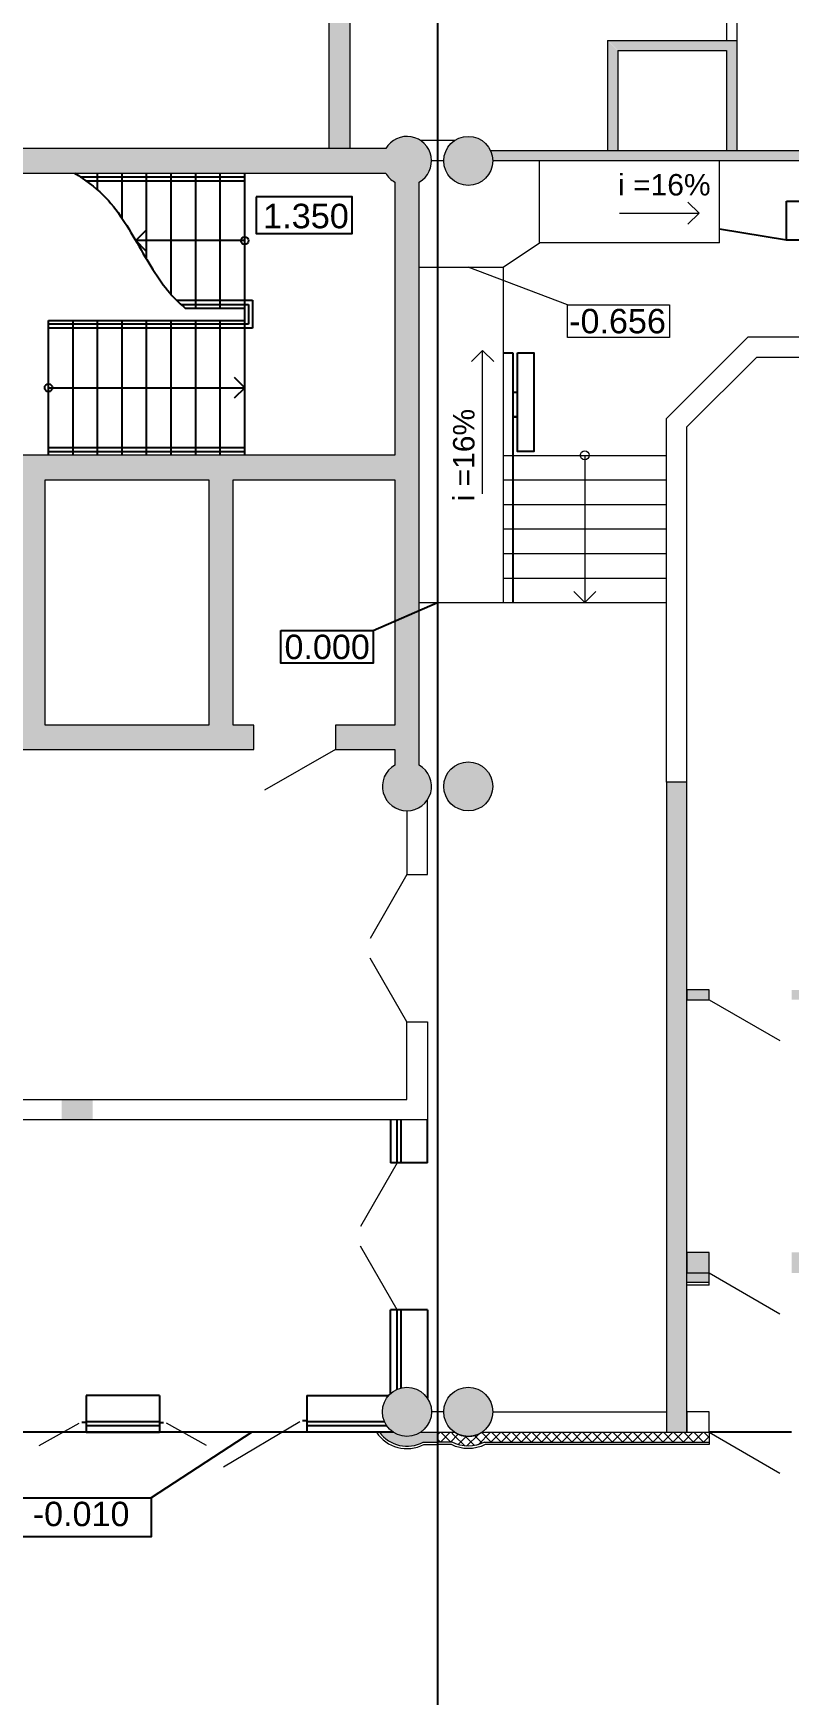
# Model space of a CAD drawing. Header units: millimetres. Extents: x 72919 to 485785, y -53256 to 338519.
# Drawn here: x 255138 to 264381, y 34315 to 54636 of the extents above; entities that cross this region are included whole.
import ezdxf
from ezdxf.enums import TextEntityAlignment as Align

# ---------------------------------------------------------------- set-up
doc = ezdxf.new("R2010")
doc.units = ezdxf.units.MM
doc.layers.add('1', color=7, linetype='Continuous')
for name, color, linetype, lineweight in [('door', 177, 'Continuous', 9), ('h', 7, 'Continuous', 9), ('stairs', 4, 'Continuous', 5), ('wall', 5, 'Continuous', 40)]:
    doc.layers.add(name, color=color, linetype=linetype, lineweight=lineweight)
doc.styles.add('Arial Cyr', font='arial.ttf', dxfattribs={"width": 0.95})
doc.styles.add('STW_ARIAL', font='arial.ttf')
doc.styles.add('МВВ-22', font='arial.ttf', dxfattribs={"height": 300})

msp = doc.modelspace()

# ---------------------------------------------------------------- hatches: boundary and pattern name
at = {"ltscale": 500, "true_color": 0x000000}
h = msp.add_hatch(color=18, dxfattribs=at)
h.dxf.hatch_style = 1
h.paths.add_polyline_path([(259010.43379, 57704.99944), (258760.43379, 57704.99944), (258760.43379, 53224.99944), (259010.43379, 53224.99944)])
h = msp.add_hatch(color=18, dxfattribs=at)
h.dxf.hatch_style = 1
h.paths.add_polyline_path([(262290.43379, 54423.99944), (262170.43379, 54543.99944), (262170.43379, 53199.19315), (262290.43379, 53199.19315)])
h = msp.add_hatch(color=18, dxfattribs=at)
h.dxf.hatch_style = 1
h.paths.add_polyline_path([(262173.7059, 54543.99944), (262293.7059, 54423.99944), (263625.43379, 54423.99944), (263745.43379, 54543.99944)])
h = msp.add_hatch(color=18, dxfattribs=at)
h.dxf.hatch_style = 1
h.paths.add_polyline_path([(263745.43379, 54543.99944), (263625.43379, 54423.99944), (263625.43379, 53199.19315), (263745.43379, 53199.19315)])
h = msp.add_hatch(color=18, dxfattribs=at)
h.dxf.hatch_style = 1
edge = h.paths.add_edge_path()
edge.add_line((258835.43379, 46173.5574), (258835.43379, 45874.90421))
edge.add_line((258835.43379, 45874.90421), (259560.43379, 45874.90421))
edge.add_line((259560.43379, 45874.90421), (259560.43379, 45684.71183))
edge.add_arc((259710.43379, 45424.95525), 299.9558, 120.004874231, 419.995125769)
edge.add_line((259860.43379, 45684.71183), (259860.43379, 52815.09659))
edge.add_arc((259710.44081, 53074.94609), 300.03276, 299.994839395, 509.991847618)
edge.add_line((259450.62616, 53224.99944), (252695.24141, 53224.99944))
edge.add_arc((252435.43379, 53074.99944), 300, 29.999999998, 240.000000002)
edge.add_line((252285.43379, 52815.19182), (252285.43379, 51194.99944))
edge.add_line((252285.43379, 51194.99944), (252585.43379, 51194.99944))
edge.add_line((252585.43379, 51194.99944), (252585.43379, 52815.19182))
edge.add_arc((252435.43379, 53074.99944), 300, 299.999999998, 330.000000002)
edge.add_line((252695.24141, 52924.99944), (259450.62616, 52924.99944))
edge.add_arc((259712.11194, 53076.45098), 302.17938, 210.079253815, 239.871077209)
edge.add_line((259560.43379, 52815.09659), (259560.43379, 49474.90421))
edge.add_line((259560.43379, 49474.90421), (252585.43379, 49474.90421))
edge.add_line((252585.43379, 49474.90421), (252585.43379, 49594.90421))
edge.add_line((252585.43379, 49594.90421), (252285.43379, 49594.90421))
edge.add_line((252285.43379, 49594.90421), (252285.43379, 46005.85171))
edge.add_arc((252435.44524, 45424.95203), 599.95656, 104.479712773, 408.588177303)
edge.add_line((252832.29648, 45874.90421), (253290.43379, 45874.99944))
edge.add_line((253290.43379, 45874.99944), (253290.43379, 46174.99944))
edge.add_line((253290.43379, 46174.99944), (252585.43379, 46174.90421))
edge.add_line((252585.43379, 46174.90421), (252585.43379, 49174.90421))
edge.add_line((252585.43379, 49174.90421), (254985.43379, 49174.90421))
edge.add_line((254985.43379, 49174.90421), (254985.43379, 46174.90421))
edge.add_line((254985.43379, 46174.90421), (254290.43379, 46174.99944))
edge.add_line((254290.43379, 46174.99944), (254290.43379, 45874.99944))
edge.add_line((254290.43379, 45874.99944), (257835.43379, 45874.90421))
edge.add_line((257835.43379, 45874.90421), (257835.43379, 46173.5574))
edge.add_line((257835.43379, 46173.5574), (257585.43379, 46174.99944))
edge.add_line((257585.43379, 46174.99944), (257585.43379, 49174.99944))
edge.add_line((257585.43379, 49174.99944), (259560.43379, 49174.99944))
edge.add_line((259560.43379, 49174.99944), (259560.43379, 46174.99944))
edge.add_line((259560.43379, 46174.99944), (258835.43379, 46173.5574))
h.paths.add_polyline_path([(257285.43379, 46174.99944), (255285.43379, 46174.99944), (255285.43379, 49174.99944), (257285.43379, 49174.99944)], flags=16)
h = msp.add_hatch(color=18, dxfattribs=at)
h.dxf.hatch_style = 1
edge = h.paths.add_edge_path()
edge.add_arc((260460.43379, 53074.99944), 300, 0, 360)
h = msp.add_hatch(color=18, dxfattribs=at)
h.dxf.hatch_style = 1
h.paths.add_polyline_path([(264665.78478, 53199.19315), (264665.78478, 53073.19315), (260674.36736, 53073.19315), (260674.36736, 53199.19315)])
h = msp.add_hatch(color=18, dxfattribs=at)
h.dxf.hatch_style = 1
edge = h.paths.add_edge_path()
edge.add_arc((260460.43379, 45424.99944), 300, 0, 360)
h = msp.add_hatch(color=18, dxfattribs=at)
h.dxf.hatch_style = 1
h.paths.add_polyline_path([(263135.43379, 37524.99944), (263135.43379, 45474.99944), (262885.43379, 45474.99944), (262885.43379, 37524.99944)])
h = msp.add_hatch(color=18, dxfattribs=at)
h.dxf.hatch_style = 1
h.paths.add_polyline_path([(264985.43379, 42934.99944), (264415.43379, 42934.99944), (264415.43379, 42814.99944), (264985.43379, 42814.99944)])
h.paths.add_polyline_path([(263405.43379, 42934.99944), (263135.43379, 42934.99944), (263135.43379, 42814.99944), (263405.43379, 42814.99944)])
h.paths.add_polyline_path([(263405.43379, 39724.99944), (263135.43379, 39724.99944), (263135.43379, 39474.99944), (263405.43379, 39474.99944)])
h.paths.add_polyline_path([(264985.43379, 39724.99944), (264415.43379, 39724.99944), (264415.43379, 39474.99944), (264985.43379, 39474.99944)])
h = msp.add_hatch(color=18, dxfattribs=at)
h.dxf.hatch_style = 1
h.paths.add_polyline_path([(255485.84635, 41594.93111), (255865.84635, 41594.93111), (255865.84635, 41344.99944), (255485.84635, 41344.99944)])
h = msp.add_hatch(color=18, dxfattribs=at)
h.dxf.hatch_style = 1
edge = h.paths.add_edge_path()
edge.add_arc((259710.43379, 37774.99944), 300, 0, 360)
h = msp.add_hatch(color=18, dxfattribs=at)
h.dxf.hatch_style = 1
edge = h.paths.add_edge_path()
edge.add_arc((260460.43379, 37774.99944), 300, 0, 360)
at = {"layer": '1', "ltscale": 500, "true_color": 0x000000}
h = msp.add_hatch(color=18, dxfattribs=at)
h.dxf.hatch_style = 1
h.paths.add_polyline_path([(262885.43379, 49924.99944), (263135.43379, 49821.44605), (263988.98718, 50674.99944), (263885.43379, 50924.99944), (262885.43379, 49924.99944)], flags=0)
h = msp.add_hatch(color=18, dxfattribs=at)
h.dxf.hatch_style = 1
h.paths.add_polyline_path([(263885.43379, 50924.99944), (263988.98718, 50674.99944), (265235.43379, 50674.99944), (265235.43379, 50924.99944), (263885.43379, 50924.99944)], flags=0)
h = msp.add_hatch(color=18, dxfattribs=at)
h.dxf.hatch_style = 1
h.paths.add_polyline_path([(263135.43379, 49821.44605), (262885.43379, 49924.99944), (262885.43379, 45474.99944), (263135.43379, 45474.99944), (263135.43379, 49821.44605)], flags=0)
h = msp.add_hatch(color=18, dxfattribs=at)
h.dxf.hatch_style = 1
h.paths.add_polyline_path([(259710.55453, 44343.1949), (259960.55453, 44343.1949), (259960.55453, 45259.25515), (259710.55453, 45259.25515), (259710.55453, 44343.1949)], flags=0)
h = msp.add_hatch(color=18, dxfattribs=at)
h.dxf.hatch_style = 1
h.paths.add_polyline_path([(259710.55453, 41594.99944), (259960.55453, 41344.99944), (259960.55453, 42543.1949), (259710.55453, 42543.1949), (259710.55453, 41594.99944)], flags=0)
h = msp.add_hatch(color=18, dxfattribs=at)
h.dxf.hatch_style = 1
h.paths.add_polyline_path([(252435.5776, 41594.99944), (252685.5776, 41344.99944), (255483.84635, 41344.99944), (255483.84635, 41594.99944), (252435.5776, 41594.99944)], flags=0)
h = msp.add_hatch(color=18, dxfattribs=at)
h.dxf.hatch_style = 1
h.paths.add_polyline_path([(259960.55453, 41344.99944), (259710.55453, 41594.99944), (255863.84635, 41594.99944), (255863.84635, 41344.99944), (259960.55453, 41344.99944)], flags=0)
h = msp.add_hatch(color=18, dxfattribs=at)
h.dxf.hatch_style = 1
h.paths.add_polyline_path([(260857.25139, 37774.99944), (260857.25139, 37524.99944), (262885.43379, 37524.99944), (262885.43379, 37774.99944), (260857.25139, 37774.99944)], flags=0)
h = msp.add_hatch(color=18, dxfattribs=at)
h.dxf.hatch_style = 1
h.paths.add_polyline_path([(263135.43379, 37774.99944), (263135.43379, 37524.99944), (263405.43379, 37524.99944), (263405.43379, 37774.99944), (263135.43379, 37774.99944)], flags=0)
at = {"layer": 'wall', "lineweight": 18, "ltscale": 0.007407, "true_color": 0x000000}
h = msp.add_hatch(color=18, dxfattribs=at)
h.dxf.hatch_style = 1
h.paths.add_polyline_path([(263405.43379, 39474.99944), (263135.43379, 39474.99944), (263135.43379, 39354.99944), (263405.43379, 39354.99944)])
h = msp.add_hatch(color=18, dxfattribs=at)
h.dxf.hatch_style = 1
edge = h.paths.add_edge_path()
edge.add_arc((259710.50552, 37775.15212), 300.16689, 236.447489263, 303.552611868, ccw=False)
edge.add_line((259544.60299, 37524.99915), (259372.94262, 37525.00002))
edge.add_arc((259710.43379, 37774.99944), 420, 216.529509673, 298.242537184)
edge.add_line((259909.17985, 37404.99944), (260085.43379, 37404.99944))
edge.add_line((260085.43379, 37404.99944), (260085.43379, 37524.99944))
edge.add_line((260085.43379, 37524.99944), (259876.4085, 37524.99944))

# ---------------------------------------------------------------- linework, layer by layer
at = {"color": 18, "ltscale": 500, "true_color": 0x000000}
for p, q in [((257725.43379, 52099.90421), (256392.15018, 52099.90504)), ((256891.35233, 51369.90421), (257820.43379, 51369.90421)), ((256944.19504, 51319.90421), (257770.43379, 51319.90421)), ((257770.43379, 51319.90421), (257770.43379, 51079.90421)), ((257820.43379, 51369.90421), (257820.43379, 51029.90421)), ((257770.43379, 51079.90421), (255325.43379, 51079.90421)), ((257820.43379, 51029.90421), (255325.43379, 51029.90421)), ((261010.56795, 50722.33859), (260885.56955, 50722.33895)), ((261010.57236, 47673.20136), (261010.56795, 50722.33859)), ((255325.43379, 50299.90496), (257725.43453, 50299.90346)), ((259510.55843, 41345.36599), (259510.57066, 40822.42201)), ((259590.55015, 40822.42201), (259590.54629, 41345.36599)), ((259640.19305, 40822.42201), (259640.18918, 41345.36599)), ((259960.55963, 40822.42201), (259960.55963, 41345.36599)), ((259960.55961, 40822.42201), (259510.55961, 40822.42201)), ((259510.55276, 37998.61737), (259510.55961, 39022.12033)), ((259960.55961, 39022.12033), (259510.55961, 39022.12033)), ((259590.54296, 38049.90637), (259590.55013, 39022.12033)), ((259640.18573, 38066.56362), (259640.19302, 39022.12033)), ((259960.55961, 39022.12033), (259960.55069, 37940.55908)), ((256683.30972, 37975.00454), (255783.66913, 37974.99944)), ((255783.66913, 37974.99944), (255783.66913, 37524.99944)), ((256683.30972, 37975.00451), (256683.30972, 37525.00451)), ((258483.61141, 37975.00451), (259486.82585, 37974.99818)), ((258483.61141, 37975.00451), (258483.61141, 37525.00451)), ((255783.24586, 37644.07595), (255733.44658, 37644.65734)), ((256683.30972, 37654.63796), (255783.66913, 37654.63285)), ((256683.30972, 37604.99506), (255783.66913, 37604.98996)), ((256683.30972, 37644.07595), (256733.109, 37644.65734)), ((258483.18813, 37664.998), (258433.3888, 37664.42164)), ((259435.63967, 37654.63253), (258483.61141, 37654.63793)), ((259463.25639, 37604.98964), (258483.61141, 37604.99503)), ((255783.66913, 37524.99944), (256683.30972, 37525.01557)), ((259544.60299, 37524.99915), (258483.61141, 37525.00451))]:
    msp.add_line(p, q, dxfattribs=at)
for points in [[(260085.43379, 98177.18863), (260085.43379, 24530.8122)], [(260085.43379, 98177.18863), (260085.43379, 24530.8122)], [(255713.03931, 52879.90421), (257725.43379, 52879.90421)], [(255925.43379, 52721.19299), (255925.43379, 52924.90421)], [(256225.43379, 52371.30498), (256225.43379, 52924.90421)], [(256525.43379, 51872.78672), (256525.43379, 52924.90421)], [(256825.43379, 51440.04476), (256825.43379, 52924.90421)], [(257125.43379, 51274.90421), (257125.43379, 52924.90421)], [(257425.43379, 51274.90421), (257425.43379, 52924.90421)], [(257725.43379, 49474.90421), (257725.43379, 52924.90421)], [(255786.13376, 52829.90421), (257725.43379, 52829.90421)], [(257865.40517, 52636.53692), (257865.40517, 52188.47981), (259039.19851, 52188.47981), (259039.19851, 52636.53692), (257865.40517, 52636.53692)], [(256520.57042, 51971.48465), (256392.14914, 52099.90609), (256520.57058, 52228.32736)], [(264351.40268, 52104.73821), (263531.72924, 52238.82315)], [(256996.14073, 51274.90421), (257725.43379, 51274.90421)], [(255325.43379, 51124.90421), (257725.43379, 51124.90421)], [(255325.43379, 49474.90421), (255325.43379, 51124.90421)], [(255625.43379, 49474.90421), (255625.43379, 51124.90421)], [(255925.43379, 49474.90421), (255925.43379, 51124.90421)], [(256225.43379, 49474.90421), (256225.43379, 51124.90421)], [(256525.43379, 49474.90421), (256525.43379, 51124.90421)], [(256825.43379, 49474.90421), (256825.43379, 51124.90421)], [(257125.43379, 49474.90421), (257125.43379, 51124.90421)], [(257425.43379, 49474.90421), (257425.43379, 51124.90421)], [(261060.56839, 50728.59404), (261260.56839, 50728.59347), (261260.56481, 49519.71684), (261060.56481, 49519.71741), (261060.56839, 50728.59404)], [(257597.01364, 50428.32377), (257725.43491, 50299.90234), (257597.01348, 50171.48107)], [(261010.56712, 50246.28496), (261060.56712, 50246.28489)], [(261010.56713, 50247.26577), (261060.56713, 50247.2657)], [(261010.5667, 49946.28496), (261060.5667, 49946.28489)], [(261010.56671, 49947.26577), (261060.56671, 49947.2657)], [(255325.43379, 49569.90421), (257725.43379, 49569.90421)], [(255325.43379, 49519.90421), (257725.43379, 49519.90421)], [(259298.24288, 47329.4607), (260085.43379, 47673.20002)], [(258483.61141, 37524.99944), (253983.36745, 37524.99944)], [(257812.6718, 37524.76573), (256580.7179, 36724.77808)], [(264415.43379, 37524.99944), (263405.43379, 37524.99944)]]:
    msp.add_lwpolyline(points, dxfattribs=at)
for points in [[(264351.4035, 52584.1379), (265602.85796, 52584.13498), (265602.85713, 52104.73529), (264351.40268, 52104.73821)], [(258165.89088, 47329.46362), (259298.24288, 47329.4607), (259298.24219, 46931.72274), (258165.8902, 46931.72566)], [(254885.61238, 36724.781), (256580.7179, 36724.77808), (256580.71708, 36245.37839), (254885.61155, 36245.38131)]]:
    msp.add_lwpolyline(points, close=True, dxfattribs=at)
for centre in [(257725.43379, 52099.90421), (255325.43379, 50299.90421)]:
    msp.add_circle(centre, 47.15975, dxfattribs=at)
msp.add_open_spline([(255642.81156, 52924.90421), (255770.28131, 52845.40072), (256098.23765, 52612.08393), (256418.63007, 52050.04325), (256740.63637, 51507.01026), (256941.27772, 51320.62509), (256996.14073, 51274.90421)], degree=3, knots=[290.4222048742, 290.4222048742, 290.4222048742, 290.4222048742, 736.1981615021, 1501.8926358691, 2223.837016862, 2490.5763718328, 2490.5763718328, 2490.5763718328, 2490.5763718328], dxfattribs=at)
at = {"layer": 'door', "ltscale": 100}
msp.add_line((258835.43379, 45874.90421), (257967.50706, 45378.21196), dxfattribs=at)
at = {"layer": 'door', "linetype": 'ByBlock', "ltscale": 100}
for p, q in [((259710.55453, 44345.1949), (259260.55453, 43565.77203)), ((259710.55453, 42545.1949), (259260.55453, 43324.61776)), ((263405.43379, 42814.99944), (264271.45919, 42314.99944)), ((259590.55015, 40822.42201), (259140.55015, 40042.99915)), ((259590.55013, 39022.12033), (259140.55013, 39801.54319)), ((263405.43379, 39474.99944), (264271.45919, 38974.99944)), ((255209.75948, 37361.36263), (255698.94297, 37635.99924)), ((257256.7961, 37361.36263), (256767.61261, 37635.99924)), ((257467.37256, 37103.61986), (258399.09169, 37654.97865)), ((263405.43379, 37524.99944), (264271.45919, 37024.99944))]:
    msp.add_line(p, q, dxfattribs=at)
at = {"layer": 'h', "ltscale": 0.007407}
msp.add_lwpolyline([(261675.79602, 51314.27348), (260460.43379, 51773.8915)], dxfattribs=at)
msp.add_lwpolyline([(261675.79602, 51314.27348), (262921.29535, 51314.27057), (262921.29453, 50916.63749), (261675.7952, 50916.6404)], close=True, dxfattribs=at)
at = {"layer": 'stairs', "color": 4, "ltscale": 100}
for p, q in [((261331.72924, 52073.18845), (261331.72924, 53073.18845)), ((263531.72924, 52073.18845), (263531.72924, 53073.18845)), ((260885.56955, 51773.8915), (261331.72924, 52073.18845)), ((263531.72924, 52073.18845), (261331.72924, 52073.18845)), ((259868.94142, 51773.8915), (260885.56955, 51773.8915)), ((260885.56955, 51773.8915), (260885.56955, 47673.2006)), ((260885.56955, 49473.20118), (262885.56955, 49473.20407)), ((260885.56955, 49173.20118), (262885.56998, 49173.20407)), ((260885.56955, 48873.20118), (262885.57042, 48873.20407)), ((260885.56955, 48573.20118), (262885.57085, 48573.20407)), ((260885.56955, 48273.20118), (262885.57128, 48273.20407)), ((260885.56955, 47973.20118), (262885.57172, 47973.20407)), ((259868.94082, 47673.19971), (262885.57215, 47673.20407))]:
    msp.add_line(p, q, dxfattribs=at)
at = {"layer": 'stairs', "color": 4, "lineweight": 18}
for p, q in [((262311.57436, 52435.20609), (263282.90987, 52435.20609)), ((263282.90987, 52435.20609), (263146.95419, 52571.16177)), ((263282.90987, 52435.20609), (263146.95419, 52299.25041)), ((260635.42236, 50758.0158), (260499.46668, 50622.06012)), ((260635.42236, 50758.0158), (260771.37803, 50622.06012)), ((260635.42236, 49002.71782), (260635.42236, 50758.0158)), ((261885.56959, 49473.20262), (261885.57063, 47673.20262)), ((261885.57063, 47673.20262), (261749.61515, 47809.1585)), ((261885.57063, 47673.20262), (262021.52651, 47809.1581)), ((261885.57063, 47673.20262), (262021.52651, 47809.1581)), ((260885.56955, 47673.2006), (262885.56348, 47673.2006))]:
    msp.add_line(p, q, dxfattribs=at)
at = {"layer": 'stairs', "color": 4, "ltscale": 100}
msp.add_circle((261885.56959, 49473.20262), 54.53058, dxfattribs=at)
at = {"layer": 'wall', "color": 18, "lineweight": 18, "ltscale": 0.007407, "true_color": 0x000000}
for p, q in [((263745.43379, 74694.53975), (263745.43379, 54548.99944)), ((263620.43379, 68074.8962), (263620.43379, 54548.99944)), ((258760.43379, 53224.99944), (258760.43379, 57454.99944)), ((262165.43379, 54548.99944), (263745.43379, 54548.99944)), ((262165.43379, 54548.99944), (262165.43379, 53199.19315)), ((263745.43379, 54548.99944), (263745.43379, 53199.19315)), ((262290.43379, 54423.99944), (263620.43379, 54423.99944)), ((262290.43379, 54423.99944), (262290.43379, 53199.19315)), ((263620.43379, 54423.99944), (263620.43379, 53199.19315)), ((260293.39338, 53324.19315), (259877.47419, 53324.19315)), ((260160.43612, 53074.19315), (260010.43373, 53074.19329)), ((264665.78478, 53199.19315), (260733.51971, 53199.19315)), ((264665.78478, 53074.19315), (260760.43448, 53074.19315)), ((263405.43379, 39324.99944), (263405.43379, 39474.99944)), ((263405.43379, 39354.99944), (263135.43379, 39354.99944)), ((263405.43379, 39324.99944), (263135.43379, 39324.99944)), ((260160.4338, 37774.99944), (260010.43379, 37774.90421)), ((260760.43377, 37774.99944), (262885.43379, 37774.99944)), ((259876.4085, 37524.99944), (260294.60255, 37524.99944)), ((259909.17985, 37404.99944), (260085.43379, 37404.99944)), ((260626.26502, 37524.99944), (262885.43379, 37524.99944)), ((259916.58907, 37374.99944), (260085.43379, 37374.99944))]:
    msp.add_line(p, q, dxfattribs=at)
at = {"layer": 'wall', "color": 18, "lineweight": 18, "ltscale": 0.007407, "true_color": 0x000000, "extrusion": (1, 0, 0)}
msp.add_line((263405.43379, 37524.99944), (263405.43379, 37374.99944), dxfattribs=at)
at = {"layer": 'wall', "color": 18, "lineweight": 18, "ltscale": 0.007407, "true_color": 0x000000}
for points in [[(259010.43379, 57704.99944), (259010.43379, 53224.99944)], [(262885.43379, 45474.99944), (262885.43379, 49924.99944), (263885.43379, 50924.99944), (265235.43379, 50924.99944)], [(263135.43379, 45474.99944), (263135.43379, 49821.44605), (263988.98718, 50674.99944), (265235.43379, 50674.99944)], [(259710.55453, 45129.10022), (259710.55453, 44345.1949), (259960.55453, 44345.1949), (259960.55453, 45259.25515)], [(256563.84635, 41595.50981), (259710.55453, 41595.50981), (259710.55453, 42545.1949), (259960.55453, 42545.1949), (259960.55453, 41344.99944), (255865.84635, 41344.99944), (255865.84635, 41344.99944), (255485.84635, 41344.99944), (255485.84635, 41344.99944), (252685.5776, 41344.99944)], [(252435.43379, 41594.99945), (255485.84635, 41594.99945), (255485.84635, 41594.93111), (255865.84635, 41594.93111), (255865.84635, 41595.50981), (259710.55453, 41595.50981)], [(260085.43379, 37495.64396), (260114.78927, 37524.99944)], [(260118.53296, 37404.99944), (260238.53296, 37524.99944)], [(260245.42913, 37404.99944), (260125.42913, 37524.99944)], [(260416.91177, 37357.26049), (260284.82382, 37489.34844)], [(260581.26389, 37372.75563), (260733.50771, 37524.99944)], [(260628.48031, 37516.92301), (260622.71971, 37522.68361)], [(260626.26502, 37524.99944), (263405.43379, 37524.99944)], [(260740.40388, 37404.99944), (260628.48031, 37516.92301)], [(260864.14756, 37404.99944), (260744.14756, 37524.99944)], [(260860.99508, 37404.99944), (260980.99508, 37524.99944)], [(260987.89125, 37404.99944), (260867.89125, 37524.99944)], [(261235.37862, 37404.99944), (261115.37862, 37524.99944)], [(261232.22614, 37404.99944), (261352.22614, 37524.99944)], [(261359.12231, 37404.99944), (261239.12231, 37524.99944)], [(261482.866, 37404.99944), (261362.866, 37524.99944)], [(261606.60968, 37404.99944), (261486.60968, 37524.99944)], [(261730.35337, 37404.99944), (261610.35337, 37524.99944)], [(261727.20089, 37404.99944), (261847.20089, 37524.99944)], [(261850.94457, 37404.99944), (261970.94457, 37524.99944)], [(261974.68826, 37404.99944), (262094.68826, 37524.99944)], [(262098.43195, 37404.99944), (262218.43195, 37524.99944)], [(262225.32812, 37404.99944), (262105.32812, 37524.99944)], [(262222.17563, 37404.99944), (262342.17563, 37524.99944)], [(262349.0718, 37404.99944), (262229.0718, 37524.99944)], [(262345.91932, 37404.99944), (262465.91932, 37524.99944)], [(262469.66301, 37404.99944), (262589.66301, 37524.99944)], [(262593.40669, 37404.99944), (262713.40669, 37524.99944)], [(262720.30286, 37404.99944), (262600.30286, 37524.99944)], [(262717.15038, 37404.99944), (262837.15038, 37524.99944)], [(262844.04655, 37404.99944), (262724.04655, 37524.99944)], [(262840.89407, 37404.99944), (262960.89407, 37524.99944)], [(262967.79024, 37404.99944), (262847.79024, 37524.99944)], [(262964.63775, 37404.99944), (263084.63775, 37524.99944)], [(263212.12513, 37404.99944), (263332.12513, 37524.99944)], [(263339.0213, 37404.99944), (263219.0213, 37524.99944)], [(263405.43379, 37374.99944), (260666.58907, 37374.99944)]]:
    msp.add_lwpolyline(points, dxfattribs=at)
for points in [[(254290.43379, 45874.99944), (257835.43379, 45874.99944), (257835.43379, 46174.99944), (257585.43379, 46174.99944), (257585.43379, 49174.99944), (259560.43379, 49174.99944), (259560.43379, 46174.99944), (258835.43379, 46174.99944), (258835.43379, 45874.99944), (259560.43379, 45874.99944), (259560.43379, 45684.80706, 3.7320508076), (259860.43379, 45684.80706), (259860.43379, 52815.19182, 1.3032253729), (259450.62616, 53224.99944), (252695.24141, 53224.99944, 1.3032253729)], [(252695.24141, 52924.99944), (259450.62616, 52924.99944, 0.1316524976), (259560.43379, 52815.19182), (259560.43379, 49474.99944), (252585.43379, 49474.99944)]]:
    msp.add_lwpolyline(points, format="xyb", dxfattribs=at)
for points in [[(257285.43379, 46174.99944), (255285.43379, 46174.99944), (255285.43379, 49174.99944), (257285.43379, 49174.99944)], [(263135.43379, 37524.99944), (263135.43379, 45474.99944), (262885.43379, 45474.99944), (262885.43379, 37524.99944)], [(263135.43379, 42814.99944), (263405.43379, 42814.99944), (263405.43379, 42934.99944), (263135.43379, 42934.99944)], [(263135.43379, 39474.99944), (263405.43379, 39474.99944), (263405.43379, 39724.99944), (263135.43379, 39724.99944)], [(263135.43379, 37524.99944), (263405.43379, 37524.99944), (263405.43379, 37774.99944), (263135.43379, 37774.99944)]]:
    msp.add_lwpolyline(points, close=True, dxfattribs=at)
at = {"layer": 'wall', "color": 18, "lineweight": 18, "ltscale": 0.007407, "true_color": 0x000000, "extrusion": (0, 1, 0)}
for points, elevation in [([(-260085.43379, 0), (-260294.60255, 0)], 37524.99944), ([(-260261.68772, 0), (-260085.43379, 0)], 37404.99944), ([(-260254.2785, 0), (-260085.43379, 0)], 37374.99944)]:
    msp.add_lwpolyline(points, dxfattribs=dict(at, elevation=elevation))
at = {"layer": 'wall', "color": 18, "lineweight": 18, "ltscale": 0.007407, "true_color": 0x000000, "extrusion": (1, 0, 0), "elevation": 260085.43379}
msp.add_lwpolyline([(37374.99944, 0), (37524.99944, 0)], dxfattribs=at)
at = {"layer": 'wall', "color": 18, "lineweight": 18, "ltscale": 0.007407, "true_color": 0x000000, "extrusion": (-0.707107, -0.707107, 0)}
for points, elevation in [([(157484.47895, 0), (157433.21137, 0)], -210383.13647), ([(158184.47895, 0), (158014.77333, 0)], -211083.13647), ([(158709.47895, 0), (158539.77333, 0)], -211608.13647), ([(158796.97895, 0), (158627.27333, 0)], -211695.63647), ([(158884.47895, 0), (158714.77333, 0)], -211783.13647), ([(159146.97895, 0), (158977.27333, 0)], -212045.63647), ([(159234.47895, 0), (159064.77333, 0)], -212133.13647), ([(159584.47895, 0), (159414.77333, 0)], -212483.13647), ([(159671.97895, 0), (159502.27333, 0)], -212570.63647)]:
    msp.add_lwpolyline(points, dxfattribs=dict(at, elevation=elevation))
at = {"layer": 'wall', "color": 18, "lineweight": 18, "ltscale": 0.007407, "true_color": 0x000000, "extrusion": (0.707107, -0.707107, 0)}
for points, elevation in [([(210468.40732, 0), (210604.16891, 0)], 157569.74981), ([(210512.24074, 0), (210656.20508, 0)], 157657.24981), ([(210573.38296, 0), (210782.96766, 0)], 157744.74981), ([(210818.40732, 0), (210988.11295, 0)], 157919.74981), ([(210993.40732, 0), (211163.11295, 0)], 158094.74981), ([(211080.90733, 0), (211250.61295, 0)], 158182.24981), ([(211255.90732, 0), (211425.61295, 0)], 158357.24981), ([(211343.40733, 0), (211513.11295, 0)], 158444.74981), ([(211430.90732, 0), (211600.61295, 0)], 158532.24981), ([(212480.90732, 0), (212650.61295, 0)], 159582.24981), ([(212655.90732, 0), (212754.28705, 0)], 159757.24981)]:
    msp.add_lwpolyline(points, dxfattribs=dict(at, elevation=elevation))
at = {"layer": 'wall', "color": 18, "lineweight": 18, "ltscale": 0.007407, "true_color": 0x000000, "extrusion": (0.707107, 0.707107, 0)}
for points, elevation in [([(-157540.19146, 0), (-157489.77333, 0)], 210558.13647), ([(-157807.98313, 0), (-157644.15265, 0)], 210645.63647), ([(-157854.2358, 0), (-157721.51468, 0)], 210733.13647), ([(-159765.90039, 0), (-159677.27333, 0)], 212745.63647)]:
    msp.add_lwpolyline(points, dxfattribs=dict(at, elevation=elevation))
at = {"layer": 'wall', "color": 18, "lineweight": 18, "ltscale": 0.007407, "true_color": 0x000000, "extrusion": (-8.47812e-14, -1, 0), "elevation": -37404.99944}
msp.add_lwpolyline([(260659.17985, 0), (263405.43379, 0)], dxfattribs=at)
at = {"layer": 'wall', "color": 18, "lineweight": 18, "ltscale": 0.007407, "true_color": 0x000000}
for centre in [(260460.43379, 53074.99944), (260460.43379, 45424.99944), (259710.43379, 37774.99944), (260460.43379, 37774.99944)]:
    msp.add_circle(centre, 300, dxfattribs=at)
for centre, radius, start, end in [((259710.43379, 37774.99944), 450, 213.748872219, 297.266044441), ((259710.43379, 37774.99944), 420, 216.529509672, 298.242537188), ((260460.43379, 37774.99944), 300, 236.442690227, 303.557309773)]:
    msp.add_arc(centre, radius, start, end, dxfattribs=at)
at = {"layer": 'wall', "color": 18, "lineweight": 18, "ltscale": 0.007407, "true_color": 0x000000, "extrusion": (0, 0, -1)}
for radius, start, end in [(420, 241.757462812, 298.242537188), (450, 242.733955559, 297.266044441)]:
    msp.add_arc((-260460.43379, 37774.99944), radius, start, end, dxfattribs=at)

# ---------------------------------------------------------------- texts
at = {"color": 5, "linetype": 'Continuous', "lineweight": 25, "ltscale": 100, "style": 'МВВ-22'}
msp.add_text('i =16%%%', height=262.5, dxfattribs=at).set_placement((262858.97984, 52783.45827), align=Align.MIDDLE_CENTER)
at = {"color": 18, "ltscale": 500, "true_color": 0x000000, "style": 'Arial Cyr'}
msp.add_text('1.350', height=300, dxfattribs=at).set_placement((257950.34176, 52250.82701))
at = {"color": 5, "linetype": 'Continuous', "lineweight": 25, "ltscale": 100, "style": 'МВВ-22'}
msp.add_text('i =16%%%', height=262.5, rotation=90, dxfattribs=at).set_placement((260405.05132, 49476.57458), align=Align.MIDDLE_CENTER)
at = {"color": 18, "ltscale": 500, "true_color": 0x000000, "style": 'STW_ARIAL'}
for s, rotation, p in [('0.000', 0.000098451, (258733.77096, 47130.8964)), ('-0.010', 359.999901549, (255723.71823, 36526.21377))]:
    msp.add_text(s, height=298.8, rotation=rotation, dxfattribs=at).set_placement(p, align=Align.MIDDLE_CENTER)
at = {"layer": 'h', "ltscale": 0.007407, "style": 'STW_ARIAL'}
msp.add_text('-0.656', height=298.8, rotation=359.999901549, dxfattribs=at).set_placement((262286.15988, 51115.70626), align=Align.MIDDLE_CENTER)

doc.saveas('drawing.dxf')
